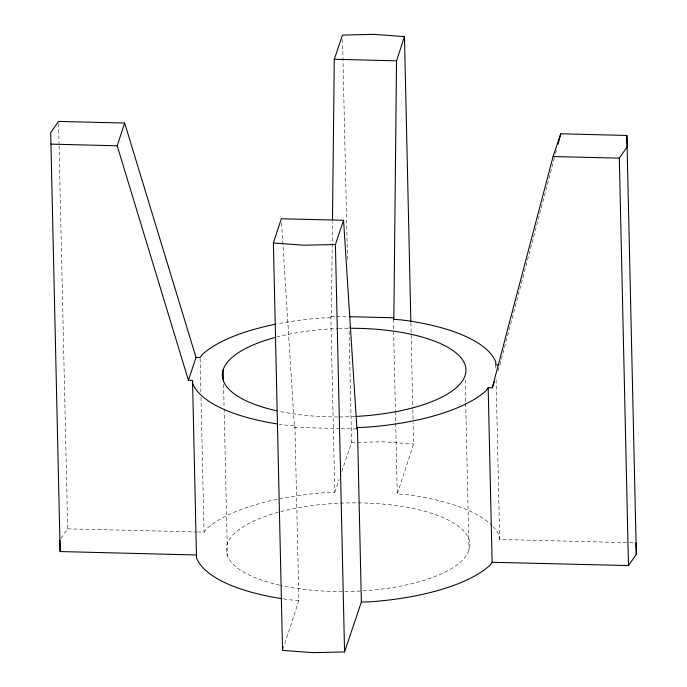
<?xml version="1.0" encoding="UTF-8"?>
<svg xmlns="http://www.w3.org/2000/svg" width="687" height="687" viewBox="0 0 687 687"><rect width="100%" height="100%" fill="white"/><g stroke="black" fill="none" stroke-linecap="round" stroke-linejoin="round"><path stroke-width="0.52" stroke-dasharray="3.44 2.58" d="M197.65 531.978L204.039 532.133L206.091 529.205A153.089 55.613 -1.3 0 1 326.583 492.553L334.792 492.364L330.868 317.755L331.374 316.252L332.448 222.021M499.887 364.926L554.478 157.624M555.577 153.476L556.668 149.328M339.988 428.533L294.457 427.408L294.946 425.906L286.994 425.313A153.089 55.613 -1.3 0 1 279.24 424.24M282.872 649.378L298.871 600.515L294.946 425.906M492.304 525.778A153.089 55.613 -1.3 0 0 405.236 494.494L397.284 493.91L413.608 444.034L413.127 422.591M497.912 370.886L499.234 366.91M334.792 492.364L339.155 479.397M341.843 471.419L351.589 442.497L348.987 326.703M61.04 538.376L67.678 528.861L59.082 146.099M330.868 317.755L322.658 317.944A153.089 55.613 -1.3 0 0 276.483 324.024M351.589 442.497L383.097 441.775L413.608 444.034M331.374 316.252L335.608 316.355M336.673 316.381L348.318 316.673M341.044 428.559L356.931 428.954M67.678 528.861L196.585 531.953M493.077 526.577A153.089 55.613 -1.3 0 1 499.621 536.444L499.698 539.424L628.553 542.687M629.618 542.713L636.007 542.876M298.871 600.515L290.919 599.923A153.089 55.613 -1.3 0 1 282.065 598.686M281.576 223.06L294.457 427.408M495.774 364.814L495.842 368.266M496.117 379.817L499.698 539.424M465.185 379.868L465.692 402.367M465.709 403.432L469.006 550.193M410.886 322.873L412.81 408.653M412.835 409.718L413.102 421.517M393.359 319.3L395.403 410.354M395.429 411.419L395.669 422.136M395.695 423.209L397.284 493.91M342.538 39.365L347.476 259.162M223.61 384.385L224.082 408.181M224.16 409.023L227.457 555.783M200.149 358.597L200.913 392.878M201.016 397.163L204.039 532.133M58.575 123.583L59.056 145.026M279.661 585.178A121.848 44.26 -1.3 0 1 294.637 508.466A121.848 44.26 -1.3 0 1 469.633 547.771A121.848 44.26 -1.3 0 1 280.639 585.401M354.956 416.494A121.848 44.26 -1.3 0 1 338.966 416.94M337.901 416.94A121.848 44.26 -1.3 0 1 278.699 411.221M276.663 337.059A121.848 44.26 -1.3 0 1 337.6 328.523M338.665 328.48A121.848 44.26 -1.3 0 1 349.348 328.266"/><path stroke-width="1.03" d="M332.474 219.883L334.294 59.262L342.444 35.08L373.943 34.35L404.463 36.609L410.86 321.808M498.865 364.9L495.774 364.814L495.696 361.834A153.089 55.613 -1.3 0 0 401.311 319.884L393.359 319.3L393.857 317.789L396.528 60.834L404.463 36.609M492.296 387.777L553.087 156.55L560.755 133.785L626.853 135.451L627.171 146.898L619.322 158.139L628.468 565.564L492.107 562.284L490.063 565.212A153.089 55.613 -1.3 0 1 369.572 601.864L361.362 602.052L344.556 651.92L313.057 652.65L282.537 650.391L273.392 242.966L281.309 218.784L343.569 220.278L356.931 428.954L357.438 427.451L365.647 427.254A153.089 55.613 -1.3 0 0 486.138 390.602L488.182 387.674L492.296 387.777L494.279 381.817M558.033 144.15L560.755 133.785M277.05 423.905A153.089 55.613 -1.3 0 1 192.609 383.363L192.532 380.383L188.418 380.28L117.202 145.799L124.656 123.025L58.532 121.436L50.683 132.677L60.147 551.549L196.448 554.993L196.534 557.973A153.089 55.613 -1.3 0 0 282.065 598.686M188.418 380.28L196.01 357.429L124.656 123.025M344.556 651.92L335.411 244.503L343.569 220.278M628.468 565.564L636.317 554.323L626.853 135.451M335.411 244.503L303.903 245.225L273.392 242.966M334.294 59.262L396.528 60.834M50.993 144.124L117.202 145.799M553.087 156.55L619.322 158.139M349.374 316.698L393.857 317.789M196.01 357.429L200.123 357.523L202.167 354.595A153.089 55.613 -1.3 0 1 275.401 324.247M636.007 542.876L636.317 554.323M59.829 540.102L60.147 551.549M488.182 387.674L492.107 562.284M357.438 427.451L361.362 602.052M223.223 369.615L223.481 381.405M192.532 380.383L196.448 554.993M350.404 328.266A121.848 44.26 -1.3 0 1 465.941 369.202A121.848 44.26 -1.3 0 1 356.021 416.434M276.715 410.792A121.848 44.26 -1.3 0 1 275.676 337.317"/></g></svg>
